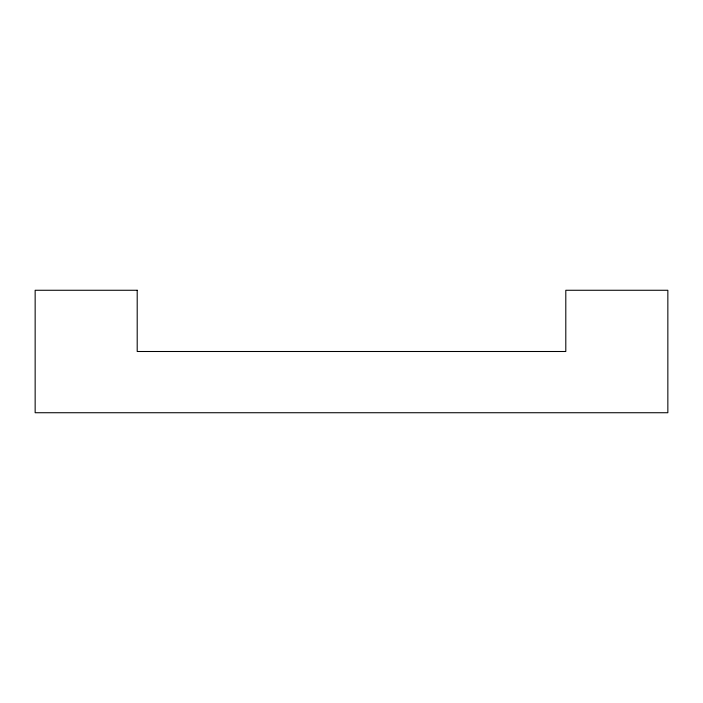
<?xml version="1.0" encoding="UTF-8"?>
<svg xmlns="http://www.w3.org/2000/svg" width="703" height="703" viewBox="0 0 703 703"><rect width="100%" height="100%" fill="white"/><g stroke="black" fill="none" stroke-linecap="round" stroke-linejoin="round"><path stroke-width="1.05" d="M137.199 290.269L35.15 290.269L35.15 412.731L667.85 412.731L667.85 290.269L565.801 290.269L565.801 351.5L137.199 351.5L137.199 290.269"/></g></svg>
